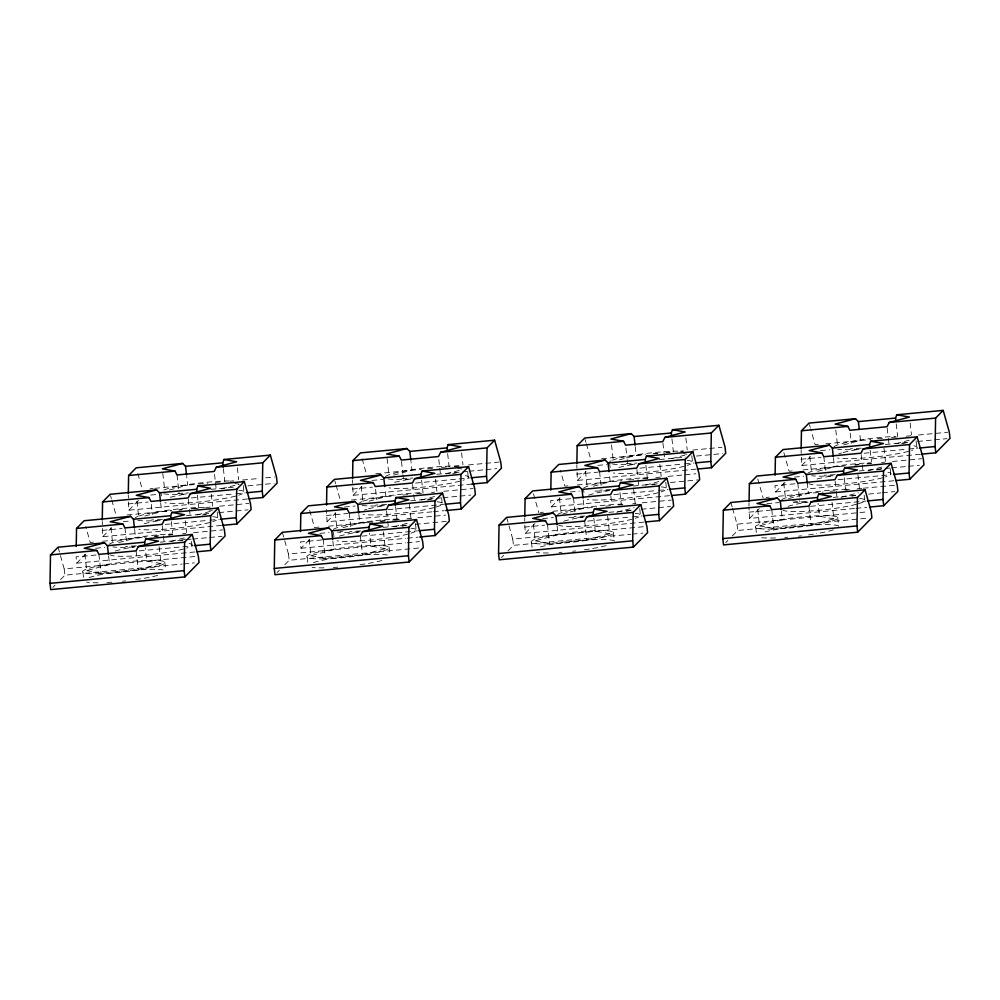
<?xml version="1.0" encoding="UTF-8"?>
<svg xmlns="http://www.w3.org/2000/svg" width="1000" height="1000" viewBox="0 0 1000 1000"><rect width="100%" height="100%" fill="white"/><g stroke="black" fill="none" stroke-linecap="round" stroke-linejoin="round"><path stroke-width="0.75" stroke-dasharray="5 3.75" d="M221.513 525.438L102.775 536.688L102.238 521.438M247.55 498.975L128.825 510.225L128.275 494.975M431.912 511.85L327.062 521.775L326.463 509.525M471.825 484.075L353.1 495.312L352.55 480.062M644.025 522.1L525.3 533.337L524.675 522.575M524.7 521.075L524.75 518.088M696.1 469.162L577.375 480.412L576.825 465.163M854.425 508.5L749.575 518.438L748.95 507.675M748.975 506.175L749.025 503.175M920.375 454.263L801.65 465.513L801.112 450.25M52.888 587.388L55.075 585.175M60.538 579.625L64.9 575.175L182.087 564.075M96.088 554.987L76.037 556.875L76.737 563.15L85.487 554.263M102.775 536.688L111.525 527.8M128.825 510.225L138.65 500.225M277.162 572.487L279.35 570.262M284.812 564.712L289.188 560.275L420.25 547.863M321.9 539.925L300.312 541.975L301.025 548.25L310.85 538.25M327.062 521.775L335.8 512.9M353.1 495.312L361.838 486.438M501.45 557.587L503.625 555.363M508 550.925L513.462 545.363L630.65 534.275M525.3 533.337L535.125 523.35M570.675 498.713L550.638 500.6L551.337 506.875L560.075 497.987M577.375 480.412L586.112 471.525M725.725 542.675L727.913 540.45M732.275 536.013L737.738 530.462L868.8 518.05M749.575 518.438L759.412 508.438M794.95 483.8L774.912 485.7L775.612 491.975L785.45 481.975M801.65 465.513L810.387 456.625M169.325 490.012L187.662 485.125L186.688 476.45M221.675 488.837L239.163 484.175L233.5 483.162M144.8 516.075L161.625 511.587L170.912 510.712M197.05 514.925L213.125 510.637L208.875 509.875M118.763 542.537L135.588 538.05L146.425 537.025M393.612 475.112L411.938 470.225L410.962 461.538M171 541.388L185.575 537.5M445.95 473.938L461.938 469.675M84.85 554.188L86.7 570.612L109.55 564.513L108.413 554.388M369.075 501.175L385.9 496.688L384.925 488M86.7 570.612L101.025 573.175L138.2 569.663L161.05 563.562L159.037 545.65M421.325 500.025L435.9 496.138M343.038 527.638L359.862 523.15L372.25 521.975M619.388 459.8L636.213 455.312L645.512 454.438M393.875 526.862L409.862 522.6M671.637 458.65L687.725 454.363L683.475 453.6M309.137 539.288L310.975 555.7L333.825 549.612L332.85 540.925M593.35 486.262L610.175 481.775L609.2 473.1M310.975 555.7L325.3 558.275L362.475 554.75L385.325 548.663L383.312 530.75M645.6 485.112L660.175 481.225M562.8 513.938L567.312 512.725M570.325 511.925L584.138 508.237L583 498.113M843.662 444.9L860.5 440.412L859.525 431.725M616.737 512.325L634.138 507.688M895.913 443.75L910.487 439.862M533.413 524.375L535.25 540.8L558.1 534.712L595.275 531.188L609.6 533.75L607.6 515.837M817.625 471.362L834.45 466.875L845.3 465.85M535.25 540.8L549.575 543.362L586.75 539.85L609.6 533.75M868.462 470.588L884.45 466.325M788.575 498.625L808.413 493.338L807.288 483.212M841.025 497.425L858.413 492.788M757.688 509.475L759.525 525.887L782.375 519.8L781.4 511.125M759.525 525.887L773.863 528.462L811.038 524.938L833.875 518.85L832.038 502.425M150.025 488.787L153.112 488.5M154.65 488.35L196.95 484.25M198.5 484.1L207.8 483.225M215.538 482.488L220.188 482.05M230.212 481.2L233.287 480.9M242.537 480.025L259.5 478.425M265.675 477.837L274.925 476.962M150.738 495.062L156.9 494.475M210.863 489.363L235.538 487.025M247.875 485.863L274.088 483.375M375.85 473.738L421.238 469.338M427.425 468.75L432.9 468.338M441.375 467.438L446.775 467.025M454.487 466.287L459.113 465.85M468.363 464.975L499.2 462.05M177.55 493.5L188.438 492.912M653.25 453.7L657.9 453.263M665.65 452.525L670.3 452.088M371.925 480.45L382.713 479.425M436.688 474.312L461.35 471.975M462.9 471.825L467.525 471.388M469.062 471.25L484.487 469.787M486.025 469.637L496.825 468.612M601.663 458.688L644.837 454.6M654.087 453.725L657.175 453.425M666.425 452.55L669.513 452.262M680.3 451.238L683.388 450.95M692.638 450.075L708.062 448.612M709.6 448.462L721.938 447.3M128.112 503.95L148.162 502.05M191.337 497.962L234.513 493.875M236.05 493.725L245.3 492.85M401.825 478.6L412.713 478M597.75 465.387L607 464.513M659.425 459.55L685.638 457.075M696.425 456.05L722.638 453.562M818.238 444.513L815.15 444.8L810.662 428.875M825.95 443.775L870.662 439.55M877.537 438.8L883.725 438.212M891.475 437.475L896.875 437.062M906.125 436.188L910.75 435.75M918.462 435.012L947.75 432.238M352.388 489.05L372.438 487.15M415.613 483.062L469.575 477.95M626.1 463.688L636.987 463.1M178.663 509.975L181.762 509.688M191.05 508.8L197.25 508.212M127.075 514.963L171.788 510.725M179.5 510L182.587 509.7M193.375 508.675L198 508.237M205.712 507.512L210.338 507.075M219.587 506.2L248.888 503.425M820.475 450.637L829.737 449.762M885.238 444.5L908.375 442.312M917.625 441.438L933.037 439.975M934.575 439.825L946.912 438.663M576.675 474.137L598.263 472.1M639.888 468.15L683.062 464.062M684.6 463.925L693.85 463.038M861.263 448.188L850.375 448.787M123.15 521.663L130.863 520.938M186.363 515.675L209.5 513.488M218.75 512.612L248.05 509.837M351.35 500.05L395.2 495.8M402.938 495.075L409.137 494.487M416.875 493.75L421.525 493.312M431.525 492.463L434.613 492.163M443.862 491.287L473.162 488.512M162.4 519.375L151.512 519.963M800.95 459.237L821 457.337M864.163 453.25L907.337 449.162M908.888 449.012L918.138 448.137M344.35 507.05L355.138 506.037M410.65 500.775L435.312 498.438M436.863 498.288L441.488 497.85M443.025 497.713L458.45 496.25M459.988 496.1L470.775 495.075M567.925 485.875L564.837 486.175L560.337 470.25M577.175 485L621.888 480.763M628.763 480.012L634.225 479.6M642.712 478.7L648.1 478.288M655.812 477.55L660.438 477.113M668.138 476.388L683.562 474.925M685.1 474.775L695.9 473.762M102.075 530.413L122.125 528.513M165.3 524.425L208.463 520.337M210.012 520.2L219.262 519.312M386.675 504.462L375.788 505.062M854.587 464.963L859.237 464.525M866.988 463.787L871.637 463.35M570.163 492L579.412 491.125M633.387 486.012L654.963 483.975M670.387 482.512L698.138 479.888M792.2 470.975L789.112 471.262L783.8 452.45M802.987 469.95L844.625 466.012M855.413 464.988L858.5 464.7M867.75 463.812L870.837 463.525M881.625 462.5L884.712 462.212M892.425 461.488L921.712 458.713M326.35 515.513L347.938 513.462M388.025 509.675L443.537 504.412M610.95 489.562L600.062 490.15M154.175 536.287L158.825 535.85M168.113 534.975L172.763 534.538M93.325 542.15L90.237 542.45L85.75 526.525M102.575 541.275L145.75 537.188M155 536.312L158.088 536.025M168.875 535L171.962 534.7M182.75 533.688L185.837 533.387M193.55 532.663L222.85 529.888M794.438 477.1L803.688 476.225M859.2 470.962L883.875 468.625M885.413 468.488L890.037 468.038M891.587 467.9L907 466.438M908.538 466.287L919.338 465.262M433.45 511.7L444.237 510.688M613.85 494.613L657.025 490.525M658.562 490.387L667.812 489.513M835.225 474.65L824.338 475.25M380 521.237L384.65 520.8M392.388 520.062L398.625 519.913M95.575 548.275L104.825 547.4M160.325 542.137L185 539.812M186.537 539.663L191.163 539.225M192.712 539.075L208.125 537.612M209.675 537.475L222 536.3M319.15 527.1L314.525 527.537L309.212 508.725M328.4 526.225L373.113 521.987M380.825 521.263L385.45 520.825M394.7 519.95L399.325 519.513M407.038 518.775L411.662 518.337M417.825 517.75L445.575 515.125M136.363 545.837L125.475 546.425M551.337 506.875L670.062 495.625M838.125 479.712L890.55 474.75M319.85 533.375L329.1 532.5M339.888 531.475L342.975 531.175M383.062 527.388L409.275 524.9M415.45 524.312L446.287 521.4M540.337 512.487L543.425 512.2M552.675 511.325L596.538 507.075M605.825 506.188L610.475 505.75M618.212 505.012L622.062 504.75M632.85 503.725L635.938 503.438M642.1 502.85L671.4 500.075M139.25 550.887L193.225 545.788M360.637 530.925L349.75 531.525M775.612 491.975L894.338 480.725M542.587 518.612L553.375 517.587M608.888 512.337L630.475 510.288M641.263 509.263L670.562 506.488M766.162 497.438L769.237 497.15M778.487 496.275L823.213 492.038M830.1 491.287L835.55 490.863M844.8 489.988L849.425 489.55M857.125 488.825L861.75 488.387M863.3 488.237L895.675 485.175M76.737 563.15L195.463 551.9M361.987 536.138L417.5 530.875M584.913 516.025L574.025 516.613M58.075 547.2L64.2 568.913L196.8 556.35M766.862 503.713L779.2 502.537M833.162 497.425L856.287 495.238M868.625 494.075L880.962 492.9M882.5 492.75L894.837 491.587M301.025 548.25L405.863 538.312M407.413 538.162L418.2 537.15M524.6 527.075L544.637 525.175M587.812 521.087L630.988 516.987M632.525 516.85L641.775 515.975M792.65 500.7L799.9 502L809.188 501.112M183.637 563.938L194.425 562.913M282.35 532.288L288.475 554L405.662 542.9M407.212 542.762L419.538 541.587M748.875 512.163L770.462 510.125M810.55 506.325L866.05 501.062M506.637 517.388L512.762 539.1L645.362 526.538M855.962 508.363L866.762 507.337M632.188 534.125L642.975 533.1M732.537 508.275L737.038 524.188L868.1 511.775M847.188 490.1L845.588 489.812L844.137 476.8M833.875 518.85L819.55 516.275L818.088 503.263M457.775 468.25L462.025 469.012M622.913 505.012L621.312 504.725L619.85 491.7M385.325 548.663L371 546.087L369.538 533.075M161.05 563.562L146.725 561L145.262 547.975M809.438 424.538L810.25 427.438M757.763 478.913L763.075 497.725M730.913 502.488L732.138 506.825M585.15 439.45L585.975 442.337M586.375 443.787L590.875 459.712M533.488 493.825L538.8 512.638M362.1 458.688L366.188 473.162M334.837 480.812L335.662 483.713M336.062 485.15L340.562 501.075M137.825 473.6L141.912 488.075M110.562 495.712L111.375 498.612M111.788 500.062L116.275 515.988M916.075 440.8L916.75 446.775M910.15 423.038L911.5 434.975M896.213 423.862L897.675 436.887M887.2 428.188L888.175 436.875M888.337 438.312L889.15 445.55M890.212 468.75L890.713 473.237M883.95 448.013L885.45 461.45M870.175 450.325L871.475 461.9M861.162 454.65L862.138 463.338M862.3 464.775L862.95 470.562M864.163 495.213L864.675 499.7M857.913 474.475L859.587 489.4M850.188 433.15L851.325 443.288M835.8 430.075L837.475 445.012M833.487 458.188L834.45 466.875M835.125 481.112L836.1 489.8M836.263 491.238L836.912 497.025M837.625 517.2L838.637 526.163A41.525 4.913 -6.4 0 0 808.425 525.363A41.525 4.913 -6.4 0 0 764.987 531.938M823.825 456.725L825.45 471.2M809.762 456.55L811.612 472.962M808.925 506.138L811.038 524.938M797.788 483.188L799.9 502M783.725 483.013L785.575 499.425M771.75 509.65L773.863 528.462M755.788 527.537L756.45 533.513M737.038 524.188L737.738 530.462M691.8 455.7L692.475 461.675M685.875 437.95L687.212 449.888M671.938 438.775L673.388 451.8M662.925 443.088L664.875 460.45M665.763 482.163L666.438 488.137M659.837 464.412L661.175 476.35M645.888 465.238L647.35 478.263M635.237 446.637L636.213 455.312M636.888 469.562L637.863 478.237M638.025 479.688L638.837 486.925M639.725 508.625L640.387 514.6M633.638 489.375L635.312 504.3M625.913 448.062L627.05 458.188M627.212 459.637L627.7 463.975M611.525 444.988L613.2 459.913M609.625 463.05L610.125 467.525M610.85 496.025L611.825 504.7M613.35 532.112L614.35 541.062A41.525 4.913 -6.4 0 0 581.512 540.487A41.525 4.913 -6.4 0 0 537.7 547.712M599.55 471.625L601.175 486.1M593.812 518.162L595.275 531.188M585.487 471.45L587.325 487.875M583.587 489.513L583.913 492.5M584.65 521.038L586.75 539.85M573.513 498.1L575.125 512.562M559.45 497.912L561.287 514.338M557.125 526.025L558.1 534.712M547.475 524.562L549.575 543.362M531.512 542.438L532.175 548.413M512.762 539.1L513.462 545.363M467.688 472.1L468.188 476.575M461.6 452.85L462.938 464.787M447.65 453.675L449.113 466.7M438.812 459.45L440.425 473.913M441.65 498.562L442.15 503.038M435.562 479.312L436.9 491.25M421.613 480.138L423.075 493.162M412.612 484.462L413.575 493.137M413.738 494.588L414.55 501.825M415.45 523.538L416.112 529.513M409.35 504.288L411.025 519.212M401.475 461.525L402.762 473.1M402.925 474.538L403.413 478.888M395.575 506.6L397.038 519.625M387.088 458.4L388.925 474.825M386.562 510.925L387.537 519.612M387.7 521.05L388.35 526.838M389.075 547.013L389.913 554.475M375.588 489.425L376.725 499.562M361.213 486.35L362.887 501.287M358.888 514.462L359.862 523.15M360.363 535.938L362.475 554.75M349.225 513L350.85 527.463M335.175 512.812L337.013 529.237M333.438 532.375L333.938 536.862M323.188 539.462L325.3 558.275M307.225 557.35L307.9 563.325M288.475 554L289.188 560.275M243.25 485.513L243.912 491.488M237.325 467.75L238.663 479.7M223.375 468.587L224.838 481.6M214.525 474.35L216.15 488.825M217.2 511.975L217.875 517.95M211.287 494.212L212.625 506.163M197.338 495.05L198.8 508.075M188.325 499.363L189.3 508.05M189.462 509.5L190.275 516.725M191.5 541.425L191.838 544.412M185.25 520.688L186.588 532.625M177.025 474.975L179.137 493.787M171.3 521.512L172.6 533.088M162.8 473.3L164.65 489.725M161.062 492.863L161.4 495.85M160.65 502.912L161.625 511.587M162.288 525.825L163.263 534.513M163.425 535.962L164.237 543.188M164.8 561.925L165.625 569.388M151.312 504.338L152.45 514.462M136.938 501.262L138.613 516.188M134.613 529.375L135.588 538.05M136.088 550.85L138.2 569.663M124.95 527.9L126.412 540.925M110.9 527.725L112.737 544.15M98.912 554.362L101.025 573.175M82.95 572.25L83.625 578.225M64.2 568.913L64.9 575.175M212.712 516.688A41.525 4.913 -6.4 0 1 212.688 521.638M209.675 522.513A41.525 4.913 -6.4 0 1 138.812 529.225M144.225 523.725A41.525 4.913 -6.4 0 1 161.188 520.288M206.363 514.138A41.525 4.913 -6.4 0 1 202.45 515.025M160.125 520.475A41.525 4.913 -6.4 0 1 137.812 520.262M135.037 518.038A41.525 4.913 -6.4 0 1 137.825 516.475M138.938 516.062A41.525 4.913 -6.4 0 1 207.362 507.475M436.987 501.788A41.525 4.913 -6.4 0 1 435.525 507.175M433.963 507.612A41.525 4.913 -6.4 0 1 363.088 514.312M364.225 510.112A41.525 4.913 -6.4 0 1 366.938 509.25M368.512 508.812A41.525 4.913 -6.4 0 1 385.462 505.387M431.838 498.938A41.525 4.913 -6.4 0 1 426.725 500.112M384.412 505.575A41.525 4.913 -6.4 0 1 362.088 505.363M359.312 503.125A41.525 4.913 -6.4 0 1 362.113 501.575M363.225 501.163A41.525 4.913 -6.4 0 1 420.887 492.688M465.412 475.637A41.525 4.913 -6.4 0 1 463 480.275M460 481.138A41.525 4.913 -6.4 0 1 389.125 487.85M394.55 482.35A41.525 4.913 -6.4 0 1 411.5 478.925M456.688 472.775A41.525 4.913 -6.4 0 1 452.762 473.65M410.45 479.113A41.525 4.913 -6.4 0 1 388.125 478.9M385.35 476.662A41.525 4.913 -6.4 0 1 415.613 469.188A41.525 4.913 -6.4 0 1 459.025 466.163M157.6 575.438A41.525 4.913 -6.4 0 1 142.05 578.638M140.65 578.875A41.525 4.913 -6.4 0 1 133.262 579.963M125.625 580.913A41.525 4.913 -6.4 0 1 122.525 581.237M111.938 582.175A41.525 4.913 -6.4 0 1 105.8 582.537M98.062 582.775A41.525 4.913 -6.4 0 1 86.737 582.15M89.15 577.513A41.525 4.913 -6.4 0 1 127.6 570.8A41.525 4.913 -6.4 0 1 163.012 569.938M410.95 528.25A41.525 4.913 -6.4 0 1 410.925 533.2M407.912 534.075A41.525 4.913 -6.4 0 1 337.05 540.788M339.462 536.15A41.525 4.913 -6.4 0 1 359.425 531.85M406.912 525.112A41.525 4.913 -6.4 0 1 402.038 526.287M358.375 532.038A41.525 4.913 -6.4 0 1 337.163 532M333.275 529.587A41.525 4.913 -6.4 0 1 399.338 519.012M189.05 543.475A41.525 4.913 -6.4 0 1 186.637 548.1M183.637 548.975A41.525 4.913 -6.4 0 1 140.213 555.538A41.525 4.913 -6.4 0 1 110 554.75M115.188 551.05A41.525 4.913 -6.4 0 1 135.15 546.75M185.637 539.15A41.525 4.913 -6.4 0 1 177.763 541.188M134.088 546.938A41.525 4.913 -6.4 0 1 112.875 546.9M109 544.5A41.525 4.913 -6.4 0 1 172.113 534M381.875 560.538A41.525 4.913 -6.4 0 1 366.325 563.737M364.925 563.962A41.525 4.913 -6.4 0 1 357.55 565.05M337.7 567.163A41.525 4.913 -6.4 0 1 333.338 567.463M324.012 567.837A41.525 4.913 -6.4 0 1 312.125 567.413M313.425 562.612A41.525 4.913 -6.4 0 1 351.887 555.9A41.525 4.913 -6.4 0 1 387.3 555.025M238.75 490.225A41.525 4.913 -6.4 0 1 238.725 495.175M235.712 496.05A41.525 4.913 -6.4 0 1 164.85 502.762M170.263 497.262A41.525 4.913 -6.4 0 1 187.225 493.825M186.163 494.012A41.525 4.913 -6.4 0 1 163.85 493.8M163.875 490.012A41.525 4.913 -6.4 0 1 233.4 481.012M687.3 460.412A41.525 4.913 -6.4 0 1 687.275 465.363M684.275 466.238A41.525 4.913 -6.4 0 1 613.413 472.95M618.825 467.45A41.525 4.913 -6.4 0 1 635.775 464.012M634.725 464.2A41.525 4.913 -6.4 0 1 612.4 463.988M609.625 461.763A41.525 4.913 -6.4 0 1 611.2 460.75M612.425 460.2A41.525 4.913 -6.4 0 1 683.3 451.25M661.263 486.887A41.525 4.913 -6.4 0 1 661.237 491.838M658.238 492.7A41.525 4.913 -6.4 0 1 587.375 499.412M588.5 495.213A41.525 4.913 -6.4 0 1 609.738 490.475M657.225 483.75A41.525 4.913 -6.4 0 1 652.362 484.925M608.688 490.662A41.525 4.913 -6.4 0 1 591.75 490.975M583.587 488.225A41.525 4.913 -6.4 0 1 648.213 477.675M635.225 513.35A41.525 4.913 -6.4 0 1 635.2 518.3M632.2 519.163A41.525 4.913 -6.4 0 1 588.763 525.737A41.525 4.913 -6.4 0 1 558.55 524.938M563.737 521.237A41.525 4.913 -6.4 0 1 583.7 516.938M631.188 510.213A41.525 4.913 -6.4 0 1 626.325 511.388M582.65 517.137A41.525 4.913 -6.4 0 1 565.712 517.45M557.55 514.688A41.525 4.913 -6.4 0 1 622.175 504.137M606.163 545.625A41.525 4.913 -6.4 0 1 590.6 548.837M589.2 549.062A41.525 4.913 -6.4 0 1 583.337 549.938M575.725 550.913A41.525 4.913 -6.4 0 1 572.625 551.263M561.975 552.25A41.525 4.913 -6.4 0 1 559.038 552.463M548.288 552.938A41.525 4.913 -6.4 0 1 536.4 552.513M913.962 445.825A41.525 4.913 -6.4 0 1 911.55 450.462M908.55 451.337A41.525 4.913 -6.4 0 1 837.688 458.05M838.825 453.837A41.525 4.913 -6.4 0 1 841.538 452.975M843.1 452.537A41.525 4.913 -6.4 0 1 860.062 449.113M906.425 442.663A41.525 4.913 -6.4 0 1 901.325 443.837M859 449.3A41.525 4.913 -6.4 0 1 837.788 449.263M833.913 446.85A41.525 4.913 -6.4 0 1 895.487 436.413M887.925 472.287A41.525 4.913 -6.4 0 1 885.512 476.925M882.513 477.8A41.525 4.913 -6.4 0 1 839.075 484.363A41.525 4.913 -6.4 0 1 808.863 483.562M817.062 479A41.525 4.913 -6.4 0 1 834.025 475.575M881.513 468.837A41.525 4.913 -6.4 0 1 876.637 470.012M832.962 475.763A41.525 4.913 -6.4 0 1 811.75 475.725M807.875 473.312A41.525 4.913 -6.4 0 1 870.987 462.812M859.5 498.438A41.525 4.913 -6.4 0 1 858.037 503.825M856.475 504.263A41.525 4.913 -6.4 0 1 813.037 510.825A41.525 4.913 -6.4 0 1 782.825 510.037M788.025 506.337A41.525 4.913 -6.4 0 1 807.987 502.038M855.475 495.3A41.525 4.913 -6.4 0 1 851.912 496.188M806.925 502.225A41.525 4.913 -6.4 0 1 789.987 502.537M781.825 499.787A41.525 4.913 -6.4 0 1 847.887 489.2M833.438 529.85A41.525 4.913 -6.4 0 1 816.275 533.688M813.475 534.15A41.525 4.913 -6.4 0 1 807.613 535.037M801.55 535.825A41.525 4.913 -6.4 0 1 798.462 536.188M787.75 537.225A41.525 4.913 -6.4 0 1 784.775 537.45M775.5 537.95A41.525 4.913 -6.4 0 1 759.575 537.438M98.725 573.787A41.525 4.913 -6.4 0 0 164.788 563.212A41.525 4.913 -6.4 0 0 108.1 564.263A41.525 4.913 -6.4 0 0 98.725 573.787M323 558.888A41.525 4.913 -6.4 0 0 389.062 548.312A41.525 4.913 -6.4 0 0 332.388 549.35A41.525 4.913 -6.4 0 0 323 558.888M547.288 543.975A41.525 4.913 -6.4 0 0 613.337 533.4A41.525 4.913 -6.4 0 0 556.663 534.45A41.525 4.913 -6.4 0 0 547.288 543.975M771.562 529.075A41.525 4.913 -6.4 0 0 837.625 518.5A41.525 4.913 -6.4 0 0 780.938 519.538A41.525 4.913 -6.4 0 0 771.562 529.075"/><path stroke-width="1.5" d="M144.938 545.075L144.613 542.188L145.8 538.888L192.225 534.487L198.35 556.2L199.05 562.475L184.85 576.912L50.7 589.612L50 583.35L50.5 554.9L58.075 547.2L104.5 542.8L107.438 545.712L108.413 554.388M76.225 546.4L76.537 528.438L84.113 520.737L130.538 516.337L133.475 519.25L134.45 527.925M102.263 519.938L102.575 501.975L110.15 494.275L156.575 489.875L159.512 492.775L160.487 501.463M128.3 493.475L128.613 475.5L136.188 467.812L182.613 463.413L185.55 466.312L186.525 475M184.85 576.912L184.15 570.638L184.65 542.188L192.225 534.487M210.888 550.45L210.188 544.175L210.688 515.725L218.263 508.025L224.387 529.738L225.087 536.013L210.888 550.45L197.013 551.763M236.925 523.975L236.225 517.712L236.725 489.263L244.3 481.562L250.425 503.275L251.125 509.55L236.925 523.975L223.05 525.3M262.962 497.512L262.262 491.25L262.762 462.8L270.338 455.1L276.462 476.812L277.162 483.088L262.962 497.512L249.088 498.837M369.212 530.175L368.888 527.288L370.075 523.987L416.5 519.587L422.625 541.3L423.325 547.562L409.125 562L274.975 574.712L274.275 568.438L274.775 539.987L282.35 532.288L328.775 527.9L331.712 530.8L332.688 539.487M300.5 531.5L300.812 513.525L308.387 505.825L354.812 501.438L357.75 504.338L358.725 513.025M326.538 505.025L326.85 487.062L334.425 479.363L380.85 474.975L383.787 477.875L384.762 486.562M352.575 478.562L352.9 460.6L360.475 452.9L406.887 448.5L409.825 451.413L410.8 460.087M409.125 562L408.425 555.737L408.925 527.288L416.5 519.587M435.163 535.538L434.462 529.275L434.963 500.825L442.537 493.125L448.663 514.837L449.363 521.1L435.163 535.538L419.75 537M461.2 509.075L460.5 502.8L461 474.363L468.575 466.662L474.7 488.375L475.4 494.637L461.2 509.075L445.788 510.538M487.238 482.612L486.538 476.337L487.038 447.9L494.613 440.2L500.737 461.912L501.45 468.175L487.238 482.612L471.825 484.075M593.488 515.275L593.162 512.375L594.362 509.075L640.775 504.688L646.9 526.388L647.613 532.663L633.4 547.1L499.263 559.8L498.55 553.538L499.062 525.087L506.637 517.388L553.05 512.987L555.988 515.9L556.962 524.575M524.775 516.587L525.1 498.625L532.675 490.925L579.087 486.525L582.025 489.438L583 498.113M550.812 490.125L551.138 472.163L558.713 464.462L605.125 460.062L608.062 462.975L609.038 471.65M576.85 463.663L577.175 445.7L584.75 438L631.163 433.6L634.113 436.512L635.075 445.188M633.4 547.1L632.7 540.825L633.2 512.388L640.775 504.688M659.438 520.638L658.737 514.362L659.237 485.913L666.812 478.225L672.938 499.925L673.65 506.2L659.438 520.638L645.562 521.95M685.475 494.175L684.775 487.9L685.275 459.45L692.85 451.75L698.975 473.462L699.688 479.738L685.475 494.175L671.6 495.487M711.525 467.713L710.812 461.438L711.312 432.987L718.888 425.288L725.025 447L725.725 453.275L711.525 467.713L697.638 469.025M817.775 500.363L817.45 497.475L818.637 494.175L865.05 489.775L871.175 511.488L871.888 517.762L857.688 532.188L723.538 544.9L722.837 538.625L723.337 510.175L730.913 502.488L777.325 498.088L780.275 500.988L781.237 509.675M749.062 501.688L749.375 483.713L756.95 476.025L803.363 471.625L806.312 474.525L807.288 483.212M775.1 475.225L775.413 457.25L782.987 449.55L829.4 445.163L832.35 448.062L833.325 456.75M801.137 448.762L801.45 430.788L809.025 423.088L855.45 418.7L858.388 421.6L859.2 428.837M857.688 532.188L856.975 525.925L857.475 497.475L865.05 489.775M883.725 505.725L883.012 499.462L883.512 471.012L891.087 463.312L897.225 485.025L897.925 491.3L883.725 505.725L869.837 507.038M909.762 479.263L909.05 473L909.55 444.55L917.125 436.85L923.263 458.562L923.962 464.825L909.762 479.263L895.888 480.575M935.8 452.8L935.1 446.538L935.6 418.088L943.175 410.387L949.3 432.1L950 438.363L935.8 452.8L921.925 454.113M170.975 518.612L170.65 515.725L171.838 512.425L218.263 508.025M197.013 492.15L196.688 489.263L197.875 485.962L244.3 481.562M223.212 467.137L222.725 462.8L223.912 459.5L270.338 455.1M395.412 505.163L394.925 500.812L396.112 497.525L442.537 493.125M421.287 477.25L420.962 474.35L422.15 471.062L468.575 466.662M447.325 450.788L447 447.887L448.2 444.588L494.613 440.2M619.525 488.812L619.2 485.913L620.4 482.612L666.812 478.225M645.562 462.337L645.25 459.45L646.438 456.15L692.85 451.75M671.612 435.875L671.287 432.987L672.475 429.688L718.888 425.288M843.812 473.9L843.487 471.012L844.675 467.713L891.087 463.312M869.85 447.438L869.525 444.538L870.713 441.25L917.125 436.85M895.888 420.975L895.562 418.075L896.75 414.787L943.175 410.387M145.8 538.888L158.537 541.175L138.225 546.587L136.088 550.85L98.912 554.362L96.925 550.5L84.188 548.212L104.5 542.8M171.838 512.425L184.575 514.712L164.262 520.125L162.125 524.388L124.95 527.9L122.963 524.038L110.225 521.75L130.538 516.337M197.875 485.962L210.613 488.25L190.3 493.663L188.162 497.925L150.988 501.438L149 497.575L136.263 495.288L156.575 489.875M223.912 459.5L236.65 461.788L216.337 467.2L214.2 471.463L177.025 474.975L175.037 471.112L162.3 468.825L182.613 463.413M370.075 523.987L382.812 526.275L362.5 531.688L360.363 535.938L323.188 539.462L321.2 535.6L308.463 533.312L328.775 527.9M396.112 497.525L408.85 499.8L388.537 505.225L386.4 509.475L349.225 513L347.238 509.137L334.5 506.85L354.812 501.438M422.15 471.062L434.888 473.338L414.588 478.75L412.45 483.013L375.275 486.538L373.275 482.663L360.538 480.387L380.85 474.975M448.2 444.588L460.925 446.875L440.625 452.287L438.488 456.55L401.312 460.075L399.312 456.2L386.575 453.925L406.887 448.5M594.362 509.075L607.087 511.362L586.788 516.775L584.65 521.038L547.475 524.562L545.475 520.688L532.737 518.4L553.05 512.987M620.4 482.612L633.125 484.9L612.825 490.312L610.688 494.575L573.513 498.1L571.512 494.225L558.775 491.938L579.087 486.525M646.438 456.15L659.175 458.438L638.862 463.85L636.725 468.113L599.55 471.625L597.55 467.762L584.812 465.475L605.125 460.062M672.475 429.688L685.212 431.975L664.9 437.388L662.763 441.65L625.588 445.163L623.587 441.3L610.862 439.012L631.163 433.6M818.637 494.175L831.375 496.463L811.062 501.875L808.925 506.138L771.75 509.65L769.75 505.788L757.025 503.5L777.325 498.088M844.675 467.713L857.412 470L837.1 475.412L834.963 479.663L797.788 483.188L795.788 479.325L783.062 477.038L803.363 471.625M870.713 441.25L883.45 443.525L863.138 448.95L861 453.2L823.825 456.725L821.825 452.863L809.1 450.575L829.4 445.163M896.75 414.787L909.488 417.062L889.175 422.488L887.038 426.737L849.862 430.262L847.875 426.388L835.138 424.113L855.45 418.7M185.55 466.312L222.725 462.8M128.613 475.5L175.037 471.112M216.337 467.2L262.762 462.8M409.825 451.413L447 447.887M352.9 460.6L399.312 456.2M440.625 452.287L487.038 447.9M634.113 436.512L671.287 432.987M577.175 445.7L623.587 441.3M664.9 437.388L711.312 432.987M858.388 421.6L895.562 418.075M801.45 430.788L847.875 426.388M889.175 422.488L935.6 418.088M159.512 492.775L196.688 489.263M102.575 501.975L149 497.575M190.3 493.663L236.725 489.263M383.787 477.875L420.962 474.35M246.838 492.713L262.262 491.25M326.85 487.062L373.275 482.663M414.588 478.75L461 474.363M608.062 462.975L645.25 459.45M471.125 477.8L486.538 476.337M551.138 472.163L597.55 467.762M638.862 463.85L685.275 459.45M832.35 448.062L869.525 444.538M695.4 462.9L710.812 461.438M775.413 457.25L821.825 452.863M863.138 448.95L909.55 444.55M133.475 519.25L170.65 515.725M919.675 447.987L935.1 446.538M76.537 528.438L122.963 524.038M164.262 520.125L210.688 515.725M357.75 504.338L394.925 500.812M220.8 519.175L236.225 517.712M300.812 513.525L347.238 509.137M388.537 505.225L434.963 500.825M582.025 489.438L619.2 485.913M445.075 504.263L460.5 502.8M525.1 498.625L571.512 494.225M612.825 490.312L659.237 485.913M806.312 474.525L843.487 471.012M669.362 489.363L684.775 487.9M749.375 483.713L795.788 479.325M837.1 475.412L883.512 471.012M107.438 545.712L144.613 542.188M893.637 474.45L909.05 473M50.5 554.9L96.925 550.5M138.225 546.587L184.65 542.188M331.712 530.8L368.888 527.288M194.762 545.638L210.188 544.175M274.775 539.987L321.2 535.6M362.5 531.688L408.925 527.288M555.988 515.9L593.162 512.375M419.038 530.725L434.462 529.275M499.062 525.087L545.475 520.688M586.788 516.775L633.2 512.388M780.275 500.988L817.45 497.475M643.325 515.825L658.737 514.362M723.337 510.175L769.75 505.788M811.062 501.875L857.475 497.475M867.6 500.925L883.012 499.462M50 583.35L184.15 570.638M274.275 568.438L408.425 555.737M498.55 553.538L632.7 540.825M722.837 538.625L856.975 525.925"/></g></svg>
